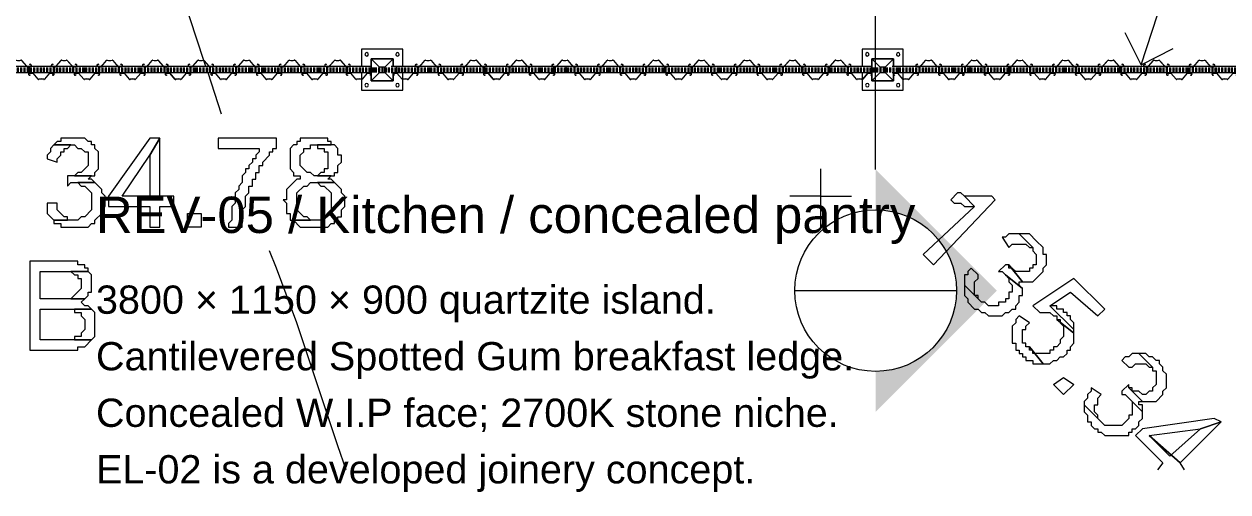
# Model space of a CAD drawing. Header units: millimetres. Extents: x -1971 to 39113, y -25802 to 13528.
# Drawn here: x 7644 to 13599, y -12282 to -9965 of the extents above; entities that cross this region are included whole.
import ezdxf

# ---------------------------------------------------------------- set-up
doc = ezdxf.new("R2010")
doc.units = ezdxf.units.MM
doc.linetypes.add('Boundary', pattern=[15.999999999999998, 9.999999999999998, -3, 0, -3])
for name, color, linetype, lineweight in [('2 Hoop survey', 8, 'Continuous', 9), ('A-FLOR-HRAL', 11, 'Continuous', 9), ('C-PROP-LINE', 91, 'Boundary', 70), ('G-ANNO-SYMB', 111, 'Continuous', 9), ('G-ANNO-TEXT', 231, 'Continuous', 9), ('ID_REVISION_MARKUP', 7, 'Continuous', 25), ('默认', 18, 'Continuous', 9)]:
    doc.layers.add(name, color=color, linetype=linetype, lineweight=lineweight)
doc.styles.add('ID_SANS', font='Arial.ttf')

# ---------------------------------------------------------------- blocks, each defined once
blk = doc.blocks.new('2 Hoop survey-1260670-Ground Floor')
at = {"layer": '默认', "color": 9}
for p, q in [((56963.93126908331, 43.15168522024193), (56682.96130897558, 897.3003639477391)), ((56973.79190108088, 13.17536394760873), (56964.10083150704, 42.63621545211436)), ((57051.42225534899, -222.8209130274337), (56984.23598002826, -18.57463605240571)), ((60014.59329155373, -493.7394077661502), (60014.59329155373, -781.5903084260517)), ((60014.59329155373, -629.1986551355167), (59862.20163826322, -629.1986551355167)), ((60014.59329155373, -629.1986551355167), (60166.98494484427, -629.1986551355167))]:
    blk.add_line(p, q, dxfattribs=at)
for points in [[(56323.32880073868, -341.347754475617), (56255.59917705401, -341.347754475617), (56255.59917705401, -358.2801603968019), (56238.66677113283, -358.2801603968019), (56221.73436521168, -375.2125663179413), (56323.32880073868, -375.2125663179413), (56340.26120665986, -392.1449722391426), (56357.19361258102, -392.1449722391426), (56374.1260185022, -409.0773781602966), (56391.05842442337, -409.0773781602966), (56391.05842442337, -476.8070018449798), (56357.19361258104, -510.671813687306), (56340.26120665986, -510.671813687306), (56323.32880073868, -527.6042196084782), (56424.92323626571, -527.6042196084782), (56424.92323626571, -510.6718136873205), (56441.85564218689, -493.7394077661356), (56441.85564218689, -409.0773781602966), (56424.92323626571, -392.1449722391426), (56424.92323626571, -375.2125663179577), (56407.99083034453, -375.2125663179577), (56407.99083034453, -358.2801603968019), (56391.05842442337, -358.2801603968019), (56374.12601850217, -341.3477544756479)], [(56746.63894876795, -341.3477544756806), (56695.84173100444, -426.0097840815342), (56695.84173100444, -629.1986551355659), (56746.63894876795, -629.1986551355659), (56746.63894876795, -341.3477544756661), (56695.84173100442, -341.3477544756661), (56492.65285995039, -629.1986551355167), (56492.65285995039, -679.9958728990277), (56695.84173100442, -679.9958728990277), (56695.84173100442, -781.5903084260517), (56746.63894876793, -781.5903084260517), (56746.63894876793, -679.9958728990277), (56814.36857245261, -679.9958728990277), (56814.36857245261, -629.1986551355167), (56560.38248363505, -629.1986551355167), (56695.84173100442, -426.0097840814688)], [(57322.34075008772, -341.347754475617), (57034.48984942782, -341.347754475617), (57034.48984942782, -392.1449722391426), (57237.67872048187, -392.1449722391426), (57237.67872048187, -409.0773781602966), (57220.74631456067, -426.0097840815015), (57220.74631456067, -442.9421900026392), (57203.81390863952, -442.9421900026392), (57203.81390863952, -459.8745959238258), (57186.88150271837, -476.8070018449798), (57186.88150271837, -493.7394077661502), (57169.94909679718, -493.7394077661502), (57169.94909679718, -510.6718136873205), (57153.01669087603, -527.6042196084782), (57153.01669087603, -561.4690314508334), (57136.08428495486, -578.4014373719874), (57136.08428495486, -595.3338432931741), (57119.15187903368, -612.2662492143445), (57119.15187903368, -663.0634669778574), (57102.21947311251, -679.9958728990114), (57102.21947311251, -747.725496583711), (57085.28706719134, -764.6579025048487), (57085.28706719134, -781.5903084260517), (57153.01669087601, -781.5903084260517), (57153.01669087601, -696.9282788201817), (57169.94909679719, -679.9958728990114), (57169.94909679719, -629.1986551355167), (57186.88150271838, -612.2662492143281), (57186.88150271838, -578.4014373720038), (57203.81390863952, -578.4014373720038), (57203.81390863952, -544.5366255296631), (57220.74631456069, -544.5366255296631), (57220.74631456069, -510.6718136873205), (57237.67872048187, -510.6718136873205), (57237.67872048187, -476.8070018449798), (57254.61112640303, -476.8070018449798), (57254.61112640303, -459.8745959238258), (57288.47593824534, -426.0097840814851), (57288.47593824534, -409.0773781602966), (57305.40834416654, -409.0773781602966), (57305.40834416654, -392.1449722391426), (57322.34075008772, -392.1449722391426)], [(57508.59721522059, -341.347754475617), (57440.86759153589, -341.347754475617), (57440.86759153589, -358.2801603968019), (57423.93518561473, -358.2801603968019), (57423.93518561473, -375.2125663179577), (57407.00277969355, -375.2125663179577), (57390.07037377237, -392.1449722391426), (57390.07037377237, -493.7394077661502), (57407.00277969358, -510.6718136872896), (57407.00277969358, -527.6042196084927), (57440.86759153589, -527.6042196084927), (57440.86759153589, -544.5366255296631), (57423.93518561473, -544.5366255296631), (57373.13796785125, -595.3338432931432), (57373.13796785125, -646.131061056687), (57356.20556193006, -646.131061056687), (57373.13796785125, -663.0634669778574), (57373.13796785125, -713.8606847413686), (57390.07037377238, -713.8606847413686), (57390.07037377238, -747.725496583711), (57491.66480929941, -747.725496583711), (57474.73240337822, -730.7930906625406), (57457.79999745706, -730.7930906625406), (57423.9351856147, -696.9282788201817), (57423.9351856147, -612.2662492143445), (57457.79999745708, -578.4014373719874), (57474.73240337824, -578.4014373719874), (57491.66480929941, -561.469031450817), (57610.1916507476, -561.469031450817), (57593.25924482644, -544.5366255296631), (57576.32683890526, -544.5366255296631), (57593.25924482645, -527.6042196084927), (57508.59721522059, -527.6042196084927), (57491.66480929943, -510.671813687306), (57474.73240337824, -510.671813687306), (57440.86759153591, -476.8070018449798), (57440.86759153591, -426.0097840814851), (57457.79999745705, -409.0773781603148), (57457.79999745705, -392.1449722391426), (57491.66480929941, -392.1449722391426), (57491.66480929941, -375.2125663179577), (57593.25924482644, -375.2125663179577), (57593.25924482644, -358.2801603968019), (57576.32683890526, -358.2801603968019), (57576.32683890526, -341.347754475617)], [(56221.73436521163, -375.2125663179687), (56204.80195929046, -392.1449722391572), (56204.80195929046, -409.0773781602948), (56187.86955336928, -426.0097840814979), (56187.86955336928, -442.9421900026355), (56238.66677113281, -459.8745959238222), (56238.66677113281, -442.9421900026355), (56255.59917705401, -426.0097840814815), (56255.59917705401, -409.0773781602948), (56272.53158297515, -409.0773781602948), (56272.53158297515, -392.144972239139), (56289.46398889632, -392.144972239139), (56306.39639481748, -375.2125663179687)], [(57610.1916507476, -375.2125663179577), (57525.52962114174, -375.2125663179577), (57525.52962114174, -392.1449722391426), (57559.39443298409, -392.1449722391426), (57559.39443298409, -409.0773781602966), (57576.32683890526, -409.0773781602966), (57576.32683890526, -493.7394077661502), (57559.39443298409, -493.7394077661502), (57559.39443298409, -510.6718136873205), (57542.46202706292, -510.6718136873205), (57525.52962114174, -527.6042196084782), (57610.1916507476, -527.6042196084782), (57610.1916507476, -510.6718136873205), (57627.12405666877, -510.6718136873205), (57627.12405666877, -476.8070018449798), (57644.05646258996, -459.8745959238095), (57644.05646258996, -426.0097840814851), (57627.12405666877, -426.0097840814851), (57627.12405666877, -392.1449722391426)], [(56289.46398889634, -527.6042196084927), (56289.46398889634, -578.4014373720038), (56306.39639481753, -561.469031450817), (56424.92323626571, -561.469031450817), (56407.99083034453, -544.5366255296485), (56391.05842442337, -544.5366255296485), (56407.99083034455, -527.6042196084782)], [(56424.92323626571, -561.4690314508334), (56340.26120665986, -561.4690314508334), (56357.19361258104, -578.4014373719874), (56374.1260185022, -578.4014373719874), (56407.99083034453, -612.2662492143281), (56407.99083034453, -696.9282788201817), (56374.1260185022, -730.7930906625406), (56357.19361258102, -730.7930906625406), (56340.26120665984, -747.7254965837274), (56221.73436521166, -747.7254965837274), (56221.73436521166, -764.6579025048651), (56255.59917705401, -764.6579025048651), (56255.59917705401, -781.5903084260517), (56391.05842442337, -781.5903084260517), (56407.99083034453, -764.6579025048815), (56424.92323626571, -764.6579025048815), (56424.92323626571, -747.725496583711), (56458.78804810802, -713.8606847413686), (56458.78804810802, -679.9958728990277), (56475.72045402922, -679.9958728990277), (56475.72045402922, -629.1986551355167), (56458.78804810805, -612.2662492143445), (56458.78804810805, -595.3338432931741)], [(57610.1916507476, -561.4690314508334), (57525.52962114174, -561.4690314508334), (57542.46202706292, -578.4014373719874), (57559.39443298409, -578.4014373719874), (57593.25924482645, -612.2662492143281), (57593.25924482645, -696.9282788201817), (57559.39443298409, -730.793090662557), (57542.46202706292, -730.793090662557), (57542.46202706292, -747.725496583711), (57407.00277969355, -747.725496583711), (57440.86759153593, -781.5903084260353), (57576.32683890526, -781.5903084260353), (57593.25924482641, -764.6579025048815), (57610.1916507476, -764.6579025048815), (57610.1916507476, -747.725496583711), (57627.12405666877, -747.725496583711), (57627.12405666877, -730.7930906625243), (57644.05646258994, -730.7930906625243), (57644.05646258994, -696.9282788201817), (57660.98886851114, -679.9958728990114), (57660.98886851114, -629.1986551355167), (57644.05646258996, -612.2662492143445), (57644.05646258996, -595.3338432931741)], [(60878.1459935334, -646.1310610567016), (60861.21358761223, -629.1986551355312), (60725.75434024286, -629.1986551355312), (60776.55155800636, -679.9958728990568), (60522.56546918882, -917.0495557954146), (60573.36268695233, -967.8467735589275)], [(60725.7543402429, -629.1986551355149), (60708.82193432174, -612.2662492143428), (60691.88952840053, -612.2662492143428), (60658.0247165582, -646.1310610566852), (60674.95712247937, -663.063466977872), (60708.8219343217, -663.063466977872), (60725.75434024289, -679.9958728990259), (60776.55155800637, -679.9958728990259)], [(56238.66677113283, -663.0634669778574), (56187.86955336932, -663.0634669778574), (56187.86955336932, -713.8606847413686), (56221.73436521168, -747.7254965836946), (56289.46398889634, -747.7254965836946), (56289.46398889634, -730.7930906625243), (56272.53158297517, -730.7930906625243), (56238.66677113283, -696.9282788201817)], [(56882.0981961373, -781.5903084260517), (56882.0981961373, -713.8606847413686), (56949.82781982198, -713.8606847413686), (56949.82781982198, -781.5903084260517)], [(60996.6728349816, -815.4551202683924), (60945.87561721809, -815.4551202683924), (60928.94321129691, -832.38752618953), (60912.01080537574, -832.38752618953), (60945.87561721809, -883.1847439530757), (60962.80802313925, -866.2523380319053), (61030.53764682394, -866.2523380319053), (61047.4700527451, -883.1847439530902), (61064.40245866627, -883.1847439530902)], [(61081.33486458743, -849.3199321107495), (61047.47005274511, -815.4551202683924), (60996.6728349816, -815.4551202683924), (61064.40245866629, -883.1847439530429), (61064.40245866629, -900.1171498742298), (61081.33486458745, -917.0495557953836), (61081.33486458745, -967.846773558913), (61064.40245866627, -967.846773558913), (61064.40245866627, -984.7791794800833), (61047.47005274511, -984.7791794800833), (61047.47005274511, -1001.711585401254), (60979.74042906042, -1001.711585401254), (60962.80802313925, -984.7791794800833), (60945.87561721809, -984.7791794800833), (60945.87561721809, -967.846773558913), (61013.60524090276, -1052.508803164781), (61064.40245866627, -1052.508803164781), (61115.1996764298, -1001.711585401237), (61115.1996764298, -984.7791794800833), (61132.13208235097, -967.846773558913), (61132.13208235097, -917.0495557954001), (61115.19967642979, -917.0495557954001), (61115.19967642979, -883.1847439530757)], [(56272.53158297517, -950.9143676377425), (56103.20752376348, -950.9143676377425), (56103.20752376348, -1391.156921588161), (56340.26120665986, -1391.156921588161), (56340.26120665986, -1374.224515666991), (56374.1260185022, -1374.224515666991), (56407.99083034455, -1340.359703824633), (56154.00474152697, -1340.359703824633), (56154.00474152697, -1187.968050534122), (56407.99083034453, -1187.968050534122), (56391.05842442337, -1171.035644612952), (56374.1260185022, -1171.035644612952), (56357.19361258102, -1154.103238691781), (56374.1260185022, -1137.17083277062), (56154.00474152697, -1137.17083277062), (56154.00474152697, -1001.711585401254), (56391.05842442337, -1001.711585401254), (56391.05842442337, -984.7791794800833), (56374.1260185022, -984.7791794800833), (56374.1260185022, -967.846773558913), (56340.26120665986, -967.846773558913), (56340.26120665986, -950.9143676377425)], [(56391.05842442337, -1001.711585401254), (56306.39639481752, -1001.711585401254), (56323.32880073868, -1018.643991322408), (56340.26120665986, -1018.643991322408), (56340.26120665986, -1035.576397243596), (56357.19361258102, -1035.576397243596), (56357.19361258102, -1086.373615007107), (56306.39639481753, -1137.17083277062), (56374.1260185022, -1137.17083277062), (56391.05842442335, -1120.238426849448), (56391.05842442335, -1103.306020928278), (56407.99083034453, -1103.306020928278), (56407.99083034453, -1018.643991322424)], [(60793.48396392755, -1018.643991322439), (60759.61915208522, -984.7791794800833), (60742.68674616407, -1001.711585401254), (60742.68674616407, -1018.643991322424), (60725.75434024288, -1018.643991322424), (60725.75434024288, -1069.441209085937), (60793.48396392756, -1137.170832770586), (60793.48396392756, -1120.238426849432), (60776.55155800638, -1120.238426849432), (60776.55155800638, -1052.508803164767), (60793.48396392756, -1035.576397243596)], [(60928.94321129689, -967.8467735588983), (60895.07839945455, -1001.711585401239), (60912.01080537572, -1001.711585401239), (60928.94321129691, -1018.64399132241), (61013.60524090275, -1086.373615007109), (60996.6728349816, -1069.441209085939), (60996.6728349816, -1052.508803164768), (61013.60524090275, -1052.508803164768), (60945.87561721805, -967.8467735589147)], [(61013.60524090275, -1086.373615007093), (60928.9432112969, -1018.643991322426), (60945.87561721809, -1035.576397243563), (60945.87561721809, -1052.508803164752), (60962.80802313925, -1069.441209085906), (60962.80802313925, -1103.306020928263), (60945.87561721807, -1103.306020928263), (60945.87561721807, -1137.170832770604), (60928.9432112969, -1137.170832770604), (60928.9432112969, -1154.103238691767), (60895.07839945459, -1154.103238691767), (60895.07839945459, -1171.035644612937), (60844.28118169108, -1171.035644612937), (60827.34877576991, -1154.103238691758), (60810.41636984873, -1154.103238691758), (60725.75434024286, -1069.441209085953), (60725.75434024286, -1120.238426849417), (60742.68674616403, -1137.17083277062), (60742.68674616403, -1154.103238691767), (60776.55155800639, -1187.968050534084), (60793.48396392755, -1187.968050534084), (60810.41636984874, -1204.900456455271), (60827.34877576989, -1204.900456455271), (60844.28118169108, -1221.832862376425), (60912.01080537574, -1221.832862376425), (60928.94321129692, -1204.900456455278), (60945.87561721809, -1204.900456455278), (60962.80802313928, -1187.968050534091), (60979.74042906044, -1187.968050534091), (60979.74042906044, -1171.035644612937), (60996.67283498161, -1154.103238691758), (60996.67283498161, -1120.238426849417), (61013.60524090275, -1120.238426849417)], [(61419.98298301084, -1187.968050534098), (61267.59132972029, -1035.576397243562), (61064.40245866627, -1171.035644612935), (61098.26727050862, -1204.900456455276), (61149.06448827212, -1204.900456455276), (61165.9968941933, -1221.832862376439), (61182.92930011446, -1221.832862376439), (61182.92930011446, -1238.765268297619), (61267.59132972032, -1306.494891982276), (61267.59132972032, -1289.56248606113), (61149.0644882721, -1171.035644612959), (61250.65892379913, -1103.306020928245), (61386.11817116849, -1221.832862376456)], [(56407.99083034453, -1187.968050534122), (56323.32880073868, -1187.968050534122), (56323.32880073868, -1204.900456455294), (56357.19361258102, -1204.900456455294), (56357.19361258102, -1221.832862376465), (56374.1260185022, -1238.765268297626), (56374.1260185022, -1289.562486061144), (56357.19361258106, -1306.494891982293), (56357.19361258106, -1323.427297903479), (56323.32880073868, -1323.427297903479), (56323.32880073868, -1340.35970382465), (56407.99083034453, -1340.35970382465), (56424.92323626572, -1323.427297903463), (56424.92323626572, -1204.900456455294)], [(61233.72651787796, -1204.900456455294), (61216.79411195681, -1204.900456455294), (61216.79411195681, -1187.968050534122), (61182.92930011447, -1187.968050534122), (61182.92930011447, -1171.035644612952), (61149.06448827212, -1171.035644612952), (61267.59132972029, -1289.56248606117), (61267.59132972029, -1255.697674218804), (61250.65892379914, -1238.765268297635), (61250.65892379914, -1221.832862376465), (61233.72651787796, -1221.832862376465)], [(61047.47005274512, -1255.6976742188), (60996.67283498161, -1221.83286237645), (60979.74042906045, -1238.76526829762), (60979.74042906045, -1255.6976742188), (60962.80802313925, -1272.630080139961), (60962.80802313925, -1357.292109745815), (60979.74042906042, -1357.292109745815), (60979.74042906042, -1391.156921588155), (60996.6728349816, -1391.156921588155), (60996.6728349816, -1408.089327509326), (61013.60524090277, -1408.089327509326), (61013.60524090277, -1425.021733430496), (61030.53764682395, -1425.021733430496), (61030.53764682395, -1441.954139351667), (61064.40245866628, -1441.954139351667), (61064.40245866628, -1458.886545272837), (61115.1996764298, -1458.886545272837), (61047.47005274511, -1374.224515666985), (61030.53764682395, -1374.224515666985), (61030.53764682395, -1357.292109745815), (61013.60524090277, -1357.292109745815), (61013.60524090277, -1289.562486061141), (61030.53764682395, -1289.562486061141), (61030.53764682395, -1272.63008013997)], [(61267.59132972032, -1306.494891982293), (61182.92930011448, -1238.76526829761), (61199.86170603562, -1238.76526829761), (61199.86170603562, -1255.697674218804), (61216.79411195681, -1272.63008013996), (61216.79411195681, -1323.427297903479), (61199.86170603565, -1340.359703824626), (61199.86170603565, -1357.29210974582), (61182.92930011447, -1374.224515666991), (61165.9968941933, -1374.224515666991), (61165.9968941933, -1391.156921588161), (61149.06448827212, -1391.156921588161), (61149.06448827212, -1408.089327509331), (61064.40245866627, -1408.089327509331), (61064.40245866627, -1391.156921588161), (61047.47005274511, -1391.156921588161), (61047.47005274511, -1374.224515666991), (61115.19967642979, -1458.886545272844), (61149.06448827212, -1458.886545272844), (61165.99689419332, -1441.954139351657), (61182.92930011447, -1441.954139351657), (61199.86170603562, -1425.021733430487), (61216.79411195681, -1425.021733430487), (61233.726517878, -1408.089327509308), (61233.726517878, -1391.156921588161), (61250.65892379914, -1391.156921588161), (61250.65892379914, -1374.224515666991), (61267.59132972032, -1357.292109745804)], [(61589.30704222254, -1408.089327509331), (61555.44223038021, -1408.089327509331), (61538.50982445905, -1425.021733430487), (61521.57741853788, -1425.021733430487), (61504.64501261672, -1441.954139351665), (61538.50982445905, -1475.818951193991), (61555.44223038021, -1475.818951193991), (61572.37463630139, -1458.886545272828), (61623.17185406488, -1458.886545272828), (61640.10425998606, -1475.818951194), (61657.03666590722, -1475.818951194)], [(61690.90147774955, -1441.954139351672), (61673.96907182838, -1441.954139351672), (61657.03666590723, -1425.021733430487), (61640.10425998604, -1425.021733430487), (61623.17185406489, -1408.089327509324), (61589.30704222254, -1408.089327509324), (61657.03666590723, -1475.818951194015), (61657.03666590723, -1492.751357115185), (61673.96907182838, -1492.751357115185), (61673.96907182838, -1560.480980799859), (61657.03666590722, -1577.413386721022), (61657.03666590722, -1594.3457926422), (61640.10425998604, -1594.3457926422), (61623.17185406488, -1611.27819856337), (61606.23944814373, -1611.27819856337), (61589.30704222257, -1594.3457926422), (61555.44223038021, -1594.3457926422), (61555.44223038021, -1577.41338672103), (61538.50982445903, -1577.41338672103), (61606.23944814373, -1645.143010405713), (61673.96907182838, -1645.143010405713), (61707.83388367074, -1611.278198563363), (61707.83388367074, -1594.3457926422), (61724.76628959191, -1577.413386721006), (61724.76628959191, -1509.683763036355), (61707.83388367074, -1492.751357115176), (61707.83388367074, -1475.818951194015), (61690.90147774958, -1458.886545272828)], [(61165.9968941933, -1560.48098079985), (61216.79411195681, -1526.616168957526), (61267.59132972031, -1560.480980799859), (61216.79411195681, -1611.278198563356)], [(61403.05057708967, -1611.278198563365), (61352.25335932614, -1577.413386721017), (61352.25335932614, -1594.345792642194), (61335.32095340498, -1611.278198563365), (61335.32095340498, -1628.210604484535), (61318.38854748383, -1645.143010405698), (61318.38854748383, -1662.075416326876), (61386.11817116849, -1729.805040011568), (61386.11817116849, -1712.872634090389), (61369.18576524734, -1695.940228169202), (61369.18576524734, -1662.075416326876), (61386.11817116849, -1662.075416326876), (61386.11817116849, -1628.210604484535)], [(61538.50982445905, -1560.48098079983), (61504.6450126167, -1594.345792642171), (61504.6450126167, -1611.27819856335), (61521.57741853785, -1611.27819856335), (61606.23944814371, -1695.940228169202), (61606.23944814371, -1662.075416326861), (61589.30704222254, -1662.075416326861), (61589.30704222254, -1645.143010405691), (61606.23944814371, -1645.143010405691), (61538.50982445903, -1577.413386721)], [(61606.23944814371, -1695.940228169193), (61555.4422303802, -1645.143010405689), (61555.4422303802, -1712.872634090363), (61538.50982445903, -1712.872634090363), (61538.50982445903, -1729.805040011533), (61504.64501261669, -1763.669851853867), (61419.98298301084, -1763.669851853867), (61318.38854748382, -1662.075416326852), (61318.38854748382, -1695.940228169193), (61335.320953405, -1712.872634090347), (61335.320953405, -1746.737445932697), (61352.25335932615, -1746.737445932697), (61352.25335932615, -1763.669851853867), (61369.18576524734, -1780.602257775021), (61386.11817116849, -1780.602257775021), (61386.11817116849, -1797.534663696208), (61403.05057708967, -1797.534663696208), (61419.98298301085, -1814.46706961738), (61538.50982445903, -1814.46706961738), (61538.50982445903, -1797.534663696208), (61555.4422303802, -1797.534663696208), (61555.4422303802, -1780.602257775037), (61572.37463630138, -1780.602257775037), (61589.30704222256, -1763.669851853851), (61589.30704222256, -1746.737445932697), (61606.23944814371, -1729.805040011541)]]:
    blk.add_lwpolyline(points, close=True, dxfattribs=at)
at = {"layer": '默认', "color": 9, "flags": 128}
for points in [[(57668.38112553802, -1983.141627007344), (57627.12405666877, -1865.264287380931), (57559.39443298409, -1662.075416326894), (57491.66480929941, -1458.886545272853), (57423.93518561473, -1255.697674218812), (57322.34075008773, -984.7791794800929), (57288.47593824538, -900.1171498742394)], [(61995.68478433065, -1746.737445932739), (61894.09034880363, -1780.602257775073), (61741.6986955131, -1916.061505144437), (61640.1042599861, -1814.467069617399), (61792.49591327659, -1949.926316986785), (61995.68478433065, -1746.737445932739), (61961.81997248828, -1729.805040011594), (61606.23944814371, -1780.602257775087), (61572.37463630138, -1814.46706961743), (61707.83388367071, -1949.926316986793), (61681.26163565426, -1983.141627007344)], [(61814.6394532903, -1983.141627007344), (61792.49591327657, -1949.926316986793), (61640.10425998603, -1814.46706961743), (61894.0903488036, -1780.602257775087), (61995.68478433062, -1746.737445932748)]]:
    blk.add_lwpolyline(points, dxfattribs=at)
blk = doc.blocks.new('栏杆扶手 - Left Side-1798714-Ground Floor')
at = {"layer": 'A-FLOR-HRAL'}
for p, q in [((-15.87499999999996, 57.84850000000015), (-15.87499999999996, 43.19481633661839)), ((-15.08124999999998, 43.19481633661835), (-15.08124999999998, 57.84850000000015)), ((-14.8181336303113, 40.82962397147259), (13.91361901101565, 15.09907772745659)), ((14.41546126376977, 15.71405204875031), (-14.28863871473036, 41.42095653478553)), ((-6.806700561797406, 54.39549889058846), (-6.245427855771193, 53.8342261845622)), ((-15.87499999999998, -43.19481633661835), (-15.87499999999998, -57.84850000000014)), ((-15.08124999999996, -57.84850000000011), (-15.08124999999996, -43.19481633661839)), ((13.91361901101583, -15.09907772745543), (-14.81813363031135, -40.82962397147266)), ((-14.28863871473058, -41.4209565347854), (14.41546126376536, -15.71405204875289)), ((-6.245427855771167, -53.8342261845622), (-6.80670056179743, -54.39549889058843))]:
    blk.add_line(p, q, dxfattribs=at)
for centre, radius, start, end in [((-10.22349999999999, 57.84850000000013), 5.651499999999976, 314.7404781028065, 179.9999999999994), ((-10.22349999999999, 57.84850000000013), 4.857749999999971, 314.6980721990916, 180.0000000000004), ((-12.70000000000006, 43.19481633661839), 3.174999999999925, 179.9999999999999, 228.1541583951134), ((-12.70000000000006, 43.19481633661839), 2.381249999999925, 180.0000000000005, 228.1529151133485), ((64.60465898721118, 8.021785709647067e-13), 51.01790721151556, 166.512941216132, 193.4870587838678), ((11.90624999999977, 12.63918044228097), 3.175000000000197, 346.5129412161319, 50.78425699445906), ((64.60465898721118, 8.021785709647067e-13), 50.22415721151557, 166.5129412161327, 193.4870587838685), ((11.90624999999977, 12.63918044228097), 3.968750000000194, 346.5129412161309, 50.78425699445738), ((-12.70000000000006, -43.19481633661839), 3.174999999999924, 131.8458416048867, 179.9999999999993), ((-10.22349999999999, -57.84850000000011), 5.651499999999976, 179.9999999999999, 45.25952189719193), ((-12.70000000000006, -43.19481633661839), 2.381249999999921, 131.8470848866536, 180), ((-10.22349999999999, -57.84850000000011), 4.857749999999976, 180, 45.30192780090908), ((11.9062500000002, -12.63918044228009), 3.174999999999822, 309.2157430055389, 13.48705878386924), ((11.9062500000002, -12.63918044228009), 3.968749999999824, 309.2157430055375, 13.48705878386811)]:
    blk.add_arc(centre, radius, start, end, dxfattribs=at)
blk = doc.blocks.new('栏杆扶手 - Right Side-V6-Ground Floor')
at = {"layer": 'A-FLOR-HRAL'}
for p, q in [((14.28863871473044, 41.42095653478577), (-14.41546126376533, 15.7140520487531)), ((-13.91361901101159, 15.09907772745906), (14.81813363031123, 40.82962397147305)), ((6.245427855770975, 53.83422618456255), (6.806700561797228, 54.39549889058876)), ((15.08124999999973, 57.84850000000052), (15.08124999999973, 43.19481633661879)), ((15.87499999999984, 43.19481633661878), (15.87499999999984, 57.84850000000052)), ((-14.41546126376955, -15.71405204875008), (14.28863871473075, -41.42095653478513)), ((14.81813363031169, -40.82962397147217), (-13.91361901101545, -15.09907772745634)), ((6.806700561797881, -54.39549889058811), (6.245427855771664, -53.83422618456185)), ((15.08125000000038, -43.19481633661797), (15.08125000000038, -57.84849999999975)), ((15.87500000000046, -57.84849999999975), (15.87500000000046, -43.19481633661798))]:
    blk.add_line(p, q, dxfattribs=at)
for centre, radius, start, end in [((10.22349999999976, 57.84850000000048), 5.651499999999976, 359.9999999999996, 225.2595218971921), ((10.22349999999976, 57.84850000000048), 4.857749999999974, 6.704519569386375e-13, 225.3019278009093), ((-11.90625000000014, 12.63918044228032), 3.968749999999824, 129.215743005456, 193.4870587838714), ((-64.60465898721104, 4.448531709029887e-13), 50.22415721151557, 346.5129412161314, 13.48705878386784), ((-11.90625000000014, 12.63918044228032), 3.174999999999822, 129.2157430054417, 193.4870587838738), ((-64.60465898721104, 4.448531709029887e-13), 51.01790721151556, 346.5129412161306, 13.48705878386711), ((12.69999999999992, 43.19481633661878), 2.381249999999919, 311.8470848866533, 4.325554366790383e-13), ((12.69999999999992, 43.19481633661878), 3.174999999999925, 311.8458416048869, 0), ((-11.90624999999955, -12.63918044228075), 3.968750000000195, 166.5129412161303, 230.7842569944569), ((-11.90624999999955, -12.63918044228075), 3.175000000000197, 166.5129412161315, 230.7842569944617), ((10.22350000000049, -57.84849999999975), 5.651499999999976, 134.7404781028073, 359.999999999999), ((10.22350000000049, -57.84849999999975), 4.857749999999966, 134.6980721990925, 4.071109992273301e-13), ((12.70000000000046, -43.194816336618), 2.381249999999926, 6.838609960774292e-13, 48.15291511334912), ((12.70000000000046, -43.194816336618), 3.174999999999924, 6.361109362927034e-14, 48.15415839511418)]:
    blk.add_arc(centre, radius, start, end, dxfattribs=at)
blk = doc.blocks.new('栏杆扶手 - Right Side-V7-Ground Floor')
at = {"layer": 'A-FLOR-HRAL'}
for p, q in [((14.28863871473044, 41.42095653478577), (-14.41546126376533, 15.7140520487531)), ((-13.91361901101159, 15.09907772745906), (14.81813363031123, 40.82962397147305)), ((6.245427855770975, 53.83422618456255), (6.806700561797228, 54.39549889058876)), ((15.08124999999973, 57.84850000000052), (15.08124999999973, 43.19481633661879)), ((15.87499999999984, 43.19481633661878), (15.87499999999984, 57.84850000000052)), ((-14.41546126376955, -15.71405204875008), (14.28863871473075, -41.42095653478513)), ((14.81813363031169, -40.82962397147217), (-13.91361901101545, -15.09907772745634)), ((6.806700561797881, -54.39549889058811), (6.245427855771664, -53.83422618456185)), ((15.08125000000038, -43.19481633661797), (15.08125000000038, -57.84849999999975)), ((15.87500000000046, -57.84849999999975), (15.87500000000046, -43.19481633661798))]:
    blk.add_line(p, q, dxfattribs=at)
for centre, radius, start, end in [((10.22349999999976, 57.84850000000048), 5.651499999999976, 359.9999999999996, 225.2595218971921), ((10.22349999999976, 57.84850000000048), 4.857749999999974, 6.704519569386375e-13, 225.3019278009093), ((-11.90625000000014, 12.63918044228032), 3.968749999999824, 129.215743005456, 193.4870587838714), ((-64.60465898721104, 4.448531709029887e-13), 50.22415721151557, 346.5129412161314, 13.48705878386784), ((-11.90625000000014, 12.63918044228032), 3.174999999999822, 129.2157430054417, 193.4870587838738), ((-64.60465898721104, 4.448531709029887e-13), 51.01790721151556, 346.5129412161306, 13.48705878386711), ((12.69999999999992, 43.19481633661878), 2.381249999999919, 311.8470848866533, 4.325554366790383e-13), ((12.69999999999992, 43.19481633661878), 3.174999999999925, 311.8458416048869, 0), ((-11.90624999999955, -12.63918044228075), 3.968750000000195, 166.5129412161303, 230.7842569944569), ((-11.90624999999955, -12.63918044228075), 3.175000000000197, 166.5129412161315, 230.7842569944617), ((10.22350000000049, -57.84849999999975), 5.651499999999976, 134.7404781028073, 205.1340786956796), ((10.22350000000049, -57.84849999999975), 4.857749999999974, 134.6980721990924, 205.1049246368759), ((12.70000000000046, -43.194816336618), 2.381249999999926, 6.838609960774292e-13, 48.15291511334912), ((10.22350000000049, -57.84849999999975), 4.857749999999966, 331.8372590248866, 4.071109992273301e-13), ((12.70000000000046, -43.194816336618), 3.174999999999924, 6.361109362927034e-14, 48.15415839511418), ((10.22350000000049, -57.84849999999975), 5.651499999999974, 345.9212798814244, 359.999999999999)]:
    blk.add_arc(centre, radius, start, end, dxfattribs=at)
blk = doc.blocks.new('栏杆扶手 - Surface-Mounted Center-1798717-Ground Floor')
at = {"layer": 'A-FLOR-HRAL'}
for p, q in [((-15.87500000000059, 101.6), (-101.6000000000001, 101.6)), ((-101.6000000000001, 101.6), (-101.6000000000001, -101.6)), ((101.6, 101.6), (15.87500000000472, 101.6)), ((101.6, -101.6), (101.6, 101.6)), ((-53.975, 53.97499999999771), (53.97499999999999, 53.97499999999771)), ((-53.975, 53.97499999999771), (-12.7, 12.69999999999778)), ((-53.97500000000007, -53.9750000000023), (-53.97500000000007, 53.97499999999769)), ((53.97499999999999, 53.97499999999798), (-53.97499999999999, 53.97499999999798)), ((-53.97499999999999, 53.97499999999798), (-53.97499999999999, -53.97500000000201)), ((12.7, 12.69999999999778), (-12.7, 12.69999999999778)), ((-12.7, 12.69999999999779), (-12.7, -12.70000000000221)), ((12.7, 12.69999999999778), (53.97499999999999, 53.97499999999771)), ((12.7, -12.70000000000221), (12.7, 12.69999999999779)), ((53.97499999999992, 53.97499999999771), (53.97499999999992, -53.97500000000229)), ((53.97499999999999, -53.97500000000201), (53.97499999999999, 53.97499999999798)), ((-53.97500000000007, -53.9750000000023), (-12.7, -12.70000000000221)), ((-15.87499999999676, -53.9750000000023), (-53.975, -53.9750000000023)), ((-53.97499999999999, -53.97500000000201), (-15.87499999999675, -53.97500000000201)), ((-12.7, -12.70000000000221), (12.7, -12.70000000000221)), ((53.97499999999999, -53.9750000000023), (12.7, -12.70000000000221)), ((53.97499999999999, -53.9750000000023), (15.87500000000522, -53.9750000000023)), ((15.87500000000523, -53.97500000000201), (53.97499999999999, -53.97500000000201)), ((-101.6000000000001, -101.6), (-15.87500000000057, -101.6)), ((15.87500000000472, -101.6), (101.6, -101.6))]:
    blk.add_line(p, q, dxfattribs=at)
for centre, radius, start, end in [((-76.20000000000002, 76.2), 8.731249999999987, 7.887775610029521e-13, 180.0000000000002), ((-76.20000000000002, 76.2), 8.731249999999996, 180.0000000000002, 5.088887490341627e-14), ((76.20000000000002, 76.2), 8.731249999999987, 7.887775610029521e-13, 180.0000000000002), ((76.20000000000002, 76.2), 8.731249999999996, 180.0000000000002, 5.088887490341627e-14), ((-76.20000000000002, -76.2), 8.731249999999989, 6.551942643814845e-13, 180.0000000000003), ((-76.20000000000002, -76.2), 8.731249999999985, 180.0000000000002, 5.088887490341627e-14), ((76.20000000000002, -76.2), 8.731249999999996, 6.043053894780682e-13, 180.0000000000002), ((76.20000000000002, -76.2), 8.731249999999985, 180.0000000000002, 5.088887490341627e-14)]:
    blk.add_arc(centre, radius, start, end, dxfattribs=at)
blk = doc.blocks.new('栏杆扶手 - Right Side-V8-Ground Floor')
at = {"layer": 'A-FLOR-HRAL'}
for p, q in [((14.28863871473044, 41.42095653478577), (-14.41546126376533, 15.7140520487531)), ((-13.91361901101159, 15.09907772745906), (14.81813363031123, 40.82962397147305)), ((6.245427855770975, 53.83422618456255), (6.806700561797228, 54.39549889058876)), ((15.08124999999973, 57.84850000000052), (15.08124999999973, 43.19481633661879)), ((15.87499999999984, 43.19481633661878), (15.87499999999984, 57.84850000000052)), ((-14.41546126376955, -15.71405204875008), (14.28863871473075, -41.42095653478513)), ((14.81813363031169, -40.82962397147217), (-13.91361901101545, -15.09907772745634)), ((6.806700561797881, -54.39549889058811), (6.245427855771664, -53.83422618456185)), ((15.08125000000038, -43.19481633661797), (15.08125000000038, -57.84849999999975)), ((15.87500000000046, -57.84849999999975), (15.87500000000046, -43.19481633661798))]:
    blk.add_line(p, q, dxfattribs=at)
for centre, radius, start, end in [((10.22349999999976, 57.84850000000048), 5.651499999999976, 154.8659213043198, 225.2595218971921), ((10.22349999999976, 57.84850000000048), 4.857749999999974, 154.8950753631256, 225.3019278009093), ((10.22349999999976, 57.84850000000048), 4.857749999999974, 6.704519569386378e-13, 28.16274097511436), ((-11.90625000000014, 12.63918044228032), 3.968749999999824, 129.215743005456, 193.4870587838714), ((-64.60465898721104, 4.448531709029887e-13), 50.22415721151557, 346.5129412161314, 13.48705878386784), ((-11.90625000000014, 12.63918044228032), 3.174999999999822, 129.2157430054417, 193.4870587838738), ((-64.60465898721104, 4.448531709029887e-13), 51.01790721151556, 346.5129412161306, 13.48705878386711), ((12.69999999999992, 43.19481633661878), 2.381249999999919, 311.8470848866533, 4.325554366790383e-13), ((12.69999999999992, 43.19481633661878), 3.174999999999925, 311.8458416048869, 0), ((10.22349999999976, 57.84850000000048), 5.651499999999976, 359.9999999999996, 14.07872011857448), ((-11.90624999999955, -12.63918044228075), 3.968750000000195, 166.5129412161303, 230.7842569944569), ((-11.90624999999955, -12.63918044228075), 3.175000000000197, 166.5129412161315, 230.7842569944617), ((10.22350000000049, -57.84849999999975), 5.651499999999976, 134.7404781028073, 359.999999999999), ((10.22350000000049, -57.84849999999975), 4.857749999999966, 134.6980721990925, 4.071109992273301e-13), ((12.70000000000046, -43.194816336618), 2.381249999999926, 6.838609960774292e-13, 48.15291511334912), ((12.70000000000046, -43.194816336618), 3.174999999999924, 6.361109362927034e-14, 48.15415839511418)]:
    blk.add_arc(centre, radius, start, end, dxfattribs=at)
blk = doc.blocks.new('栏杆扶手 - 栏杆扶手-2236474-Ground Floor')
at = {"layer": 'A-FLOR-HRAL'}
for p, q in [((8596.128302577756, -10175.76140618811), (6972.905146392203, -10175.76140618811)), ((8596.128302577756, -10207.51140618811), (8596.128302577756, -10175.76140618811)), ((9361.564613880535, -10175.76140618812), (8596.128302577754, -10175.76140618811)), ((9487.576569072857, -10175.76140618812), (9459.94700982579, -10175.76140618812)), ((9487.576569072857, -10207.51140618812), (9487.576569072857, -10175.76140618812)), ((10325.32016886482, -10175.76140618812), (9487.576569072857, -10175.76140618812)), ((10325.32016886482, -10207.51140618812), (10325.32016886482, -10175.76140618812)), ((11837.86461388054, -10175.76140618813), (10325.32016886482, -10175.76140618812)), ((12324.09631215091, -10175.76140618813), (11938.0876144313, -10175.76140618813)), ((12324.09631215091, -10207.51140618813), (12324.09631215091, -10175.76140618813)), ((14314.16461388054, -10175.76140618813), (12324.09631215091, -10175.76140618813)), ((8596.128302577756, -10207.51140618811), (6972.905146392201, -10207.51140618811)), ((9361.564613880535, -10207.51140618812), (8596.128302577754, -10207.51140618811)), ((9487.576569072857, -10207.51140618812), (9459.947009825792, -10207.51140618812)), ((10325.32016886482, -10207.51140618812), (9487.576569072857, -10207.51140618812)), ((11837.86461388054, -10207.51140618813), (10325.32016886482, -10207.51140618812)), ((12324.09631215091, -10207.51140618813), (11938.0876144313, -10207.51140618813)), ((14314.16461388054, -10207.51140618813), (12324.09631215091, -10207.51140618813))]:
    blk.add_line(p, q, dxfattribs=at)
at = {"rotation": 89.99999999999982}
for name, p in [('栏杆扶手 - Surface-Mounted Center-1798717-Ground Floor', (9415.539613880532, -10191.63640618812)), ('栏杆扶手 - Surface-Mounted Center-1798717-Ground Floor', (11891.83961388053, -10191.63640618812)), ('栏杆扶手 - Left Side-1798714-Ground Floor', (7617.039613880534, -10159.83640618811)), ('栏杆扶手 - Left Side-1798714-Ground Floor', (7842.439613880534, -10159.83640618811)), ('栏杆扶手 - Left Side-1798714-Ground Floor', (8067.839613880535, -10159.83640618811)), ('栏杆扶手 - Left Side-1798714-Ground Floor', (8293.239613880536, -10159.83640618811)), ('栏杆扶手 - Left Side-1798714-Ground Floor', (8518.639613880536, -10159.83640618811)), ('栏杆扶手 - Left Side-1798714-Ground Floor', (8744.039613880537, -10159.83640618812)), ('栏杆扶手 - Left Side-1798714-Ground Floor', (8969.439613880533, -10159.83640618812)), ('栏杆扶手 - Left Side-1798714-Ground Floor', (9194.839613880535, -10159.83640618812)), ('栏杆扶手 - Left Side-1798714-Ground Floor', (9642.53961388053, -10159.83640618812)), ('栏杆扶手 - Left Side-1798714-Ground Floor', (9867.939613880533, -10159.83640618812)), ('栏杆扶手 - Left Side-1798714-Ground Floor', (10093.33961388053, -10159.83640618812)), ('栏杆扶手 - Left Side-1798714-Ground Floor', (10318.73961388053, -10159.83640618812)), ('栏杆扶手 - Left Side-1798714-Ground Floor', (10544.13961388054, -10159.83640618812)), ('栏杆扶手 - Left Side-1798714-Ground Floor', (10769.53961388054, -10159.83640618812)), ('栏杆扶手 - Left Side-1798714-Ground Floor', (10994.93961388054, -10159.83640618812)), ('栏杆扶手 - Left Side-1798714-Ground Floor', (11220.33961388053, -10159.83640618812)), ('栏杆扶手 - Left Side-1798714-Ground Floor', (11445.73961388053, -10159.83640618812)), ('栏杆扶手 - Left Side-1798714-Ground Floor', (11671.13961388053, -10159.83640618812)), ('栏杆扶手 - Left Side-1798714-Ground Floor', (12118.83961388054, -10159.83640618813)), ('栏杆扶手 - Left Side-1798714-Ground Floor', (12344.23961388054, -10159.83640618813)), ('栏杆扶手 - Left Side-1798714-Ground Floor', (12569.63961388053, -10159.83640618813)), ('栏杆扶手 - Left Side-1798714-Ground Floor', (12795.03961388054, -10159.83640618813)), ('栏杆扶手 - Left Side-1798714-Ground Floor', (13020.43961388054, -10159.83640618813)), ('栏杆扶手 - Left Side-1798714-Ground Floor', (13245.83961388054, -10159.83640618813)), ('栏杆扶手 - Left Side-1798714-Ground Floor', (13471.23961388054, -10159.83640618813)), ('栏杆扶手 - Right Side-V6-Ground Floor', (7729.739613880534, -10223.43640618811)), ('栏杆扶手 - Right Side-V6-Ground Floor', (7955.139613880535, -10223.43640618811)), ('栏杆扶手 - Right Side-V6-Ground Floor', (8180.539613880535, -10223.43640618811)), ('栏杆扶手 - Right Side-V6-Ground Floor', (8405.939613880537, -10223.43640618811)), ('栏杆扶手 - Right Side-V6-Ground Floor', (8631.339613880536, -10223.43640618811)), ('栏杆扶手 - Right Side-V6-Ground Floor', (8856.739613880532, -10223.43640618812)), ('栏杆扶手 - Right Side-V6-Ground Floor', (9082.139613880534, -10223.43640618812)), ('栏杆扶手 - Right Side-V7-Ground Floor', (9301.239613880532, -10223.43640618812)), ('栏杆扶手 - Right Side-V8-Ground Floor', (9529.839613880531, -10223.43640618812)), ('栏杆扶手 - Right Side-V6-Ground Floor', (9755.239613880532, -10223.43640618812)), ('栏杆扶手 - Right Side-V6-Ground Floor', (9980.63961388053, -10223.43640618812)), ('栏杆扶手 - Right Side-V6-Ground Floor', (10206.03961388053, -10223.43640618812)), ('栏杆扶手 - Right Side-V6-Ground Floor', (10431.43961388054, -10223.43640618812)), ('栏杆扶手 - Right Side-V6-Ground Floor', (10656.83961388053, -10223.43640618812)), ('栏杆扶手 - Right Side-V6-Ground Floor', (10882.23961388054, -10223.43640618812)), ('栏杆扶手 - Right Side-V6-Ground Floor', (11107.63961388054, -10223.43640618812)), ('栏杆扶手 - Right Side-V6-Ground Floor', (11333.03961388054, -10223.43640618812)), ('栏杆扶手 - Right Side-V6-Ground Floor', (11558.43961388054, -10223.43640618812)), ('栏杆扶手 - Right Side-V7-Ground Floor', (11777.53961388053, -10223.43640618812)), ('栏杆扶手 - Right Side-V8-Ground Floor', (12006.13961388053, -10223.43640618812)), ('栏杆扶手 - Right Side-V6-Ground Floor', (12231.53961388054, -10223.43640618813)), ('栏杆扶手 - Right Side-V6-Ground Floor', (12456.93961388053, -10223.43640618813)), ('栏杆扶手 - Right Side-V6-Ground Floor', (12682.33961388053, -10223.43640618813)), ('栏杆扶手 - Right Side-V6-Ground Floor', (12907.73961388053, -10223.43640618813)), ('栏杆扶手 - Right Side-V6-Ground Floor', (13133.13961388054, -10223.43640618813)), ('栏杆扶手 - Right Side-V6-Ground Floor', (13358.53961388054, -10223.43640618813)), ('栏杆扶手 - Right Side-V6-Ground Floor', (13583.93961388054, -10223.43640618813))]:
    blk.add_blockref(name, p, dxfattribs=at)
blk = doc.blocks.new('Family - ___-1140397-Ground Floor')
at = {"layer": 'C-PROP-LINE'}
blk.add_line((-1970.505293481085, -10191.63640618797), (39038.01713604005, -10191.63640618797), dxfattribs=at)
blk = doc.blocks.new('剖面 - Filled-602395-Ground Floor')
at = {"layer": 'G-ANNO-SYMB'}
h = blk.add_hatch(color=256, dxfattribs=at)
edge = h.paths.add_edge_path()
edge.add_line((-11.99999999999998, -1.057487430955462e-15), (-6.010142077375545, 5.989857922624428))
edge.add_line((-6.010142077375545, 5.989857922624428), (-6.010142077375547, 3.99998714226265))
edge.add_arc((-6.000000000000009, 4.314472224941652e-15), 3.999999999999993, 90.14527471293741, 180.0000000000001)
edge.add_line((-10.00000000000001, -4.442212143579261e-16), (-11.99999999999998, -4.442212143579261e-16))
h = blk.add_hatch(color=256, dxfattribs=at)
edge = h.paths.add_edge_path()
edge.add_line((0, -4.442212143579261e-16), (-2.020284154751089, -4.442212143579261e-16))
edge.add_arc((-6.020284154751088, 3.701206008344115e-15), 3.999999999999998, 3.125332922008694e-13, 89.85472528706289)
edge.add_line((-6.010142077375547, 3.99998714226265), (-6.010142077375549, 6.010142077375541))
edge.add_line((-6.010142077375549, 6.010142077375541), (0, 0))
for centre, start, end in [((-6.000000000000005, 1.657135159211616e-15), 359.9999999999996, 179.9999999999996), ((-6.000000000000005, 1.952398093637372e-14), 179.9999999999999, 359.9999999999991)]:
    blk.add_arc(centre, 4.000000000000004, start, end, dxfattribs=at)

msp = doc.modelspace()

# ---------------------------------------------------------------- linework, layer by layer
at = {"layer": 'G-ANNO-SYMB'}
for p, q in [((11856.51979526692, -10685.07565357814), (11856.51979526692, -9210.864952099595)), ((11456.51979526691, -11285.07565357813), (12256.51979526691, -11285.07565357813))]:
    msp.add_line(p, q, dxfattribs=at)
at = {"layer": 'G-ANNO-TEXT', "color": 7}
for q in [(13438.20375565782, -9348.752223313268), (13090.69168988256, -10009.02886230233), (13328.30126138303, -10086.75718102444)]:
    msp.add_line((13170.63231627174, -10166.69780741362), q, dxfattribs=at)

# ---------------------------------------------------------------- block references
at = {"layer": '2 Hoop survey', "color": 9}
msp.add_blockref('2 Hoop survey-1260670-Ground Floor', (-48430.02383250731, -10188.93677013573), dxfattribs=at)
at = {"layer": 'A-FLOR-HRAL'}
msp.add_blockref('栏杆扶手 - 栏杆扶手-2236474-Ground Floor', (0, 0), dxfattribs=at)
at = {"layer": 'C-PROP-LINE'}
msp.add_blockref('Family - ___-1140397-Ground Floor', (0, 0), dxfattribs=at)
at = {"layer": 'G-ANNO-SYMB', "extrusion": (0, 0, -1), "xscale": 99.99999999999993, "yscale": 99.99999999999993, "zscale": 99.99999999999993, "rotation": 90.00000000000001}
msp.add_blockref('剖面 - Filled-602395-Ground Floor', (-11856.51979526691, -10685.07565357813), dxfattribs=at)

# ---------------------------------------------------------------- texts
at = {"layer": 'ID_REVISION_MARKUP', "style": 'ID_SANS'}
for s, height, p in [('REV-05 / Kitchen / concealed pantry', 180, (8000, -11000)), ('3800 × 1150 × 900 quartzite island.', 140, (8000, -11400)), ('Cantilevered Spotted Gum breakfast ledge.', 140, (8000, -11680)), ('Concealed W.I.P face; 2700K stone niche.', 140, (8000, -11960)), ('EL-02 is a developed joinery concept.', 140, (8000, -12240))]:
    msp.add_text(s, height=height, dxfattribs=at).set_placement(p)

doc.saveas('drawing.dxf')
